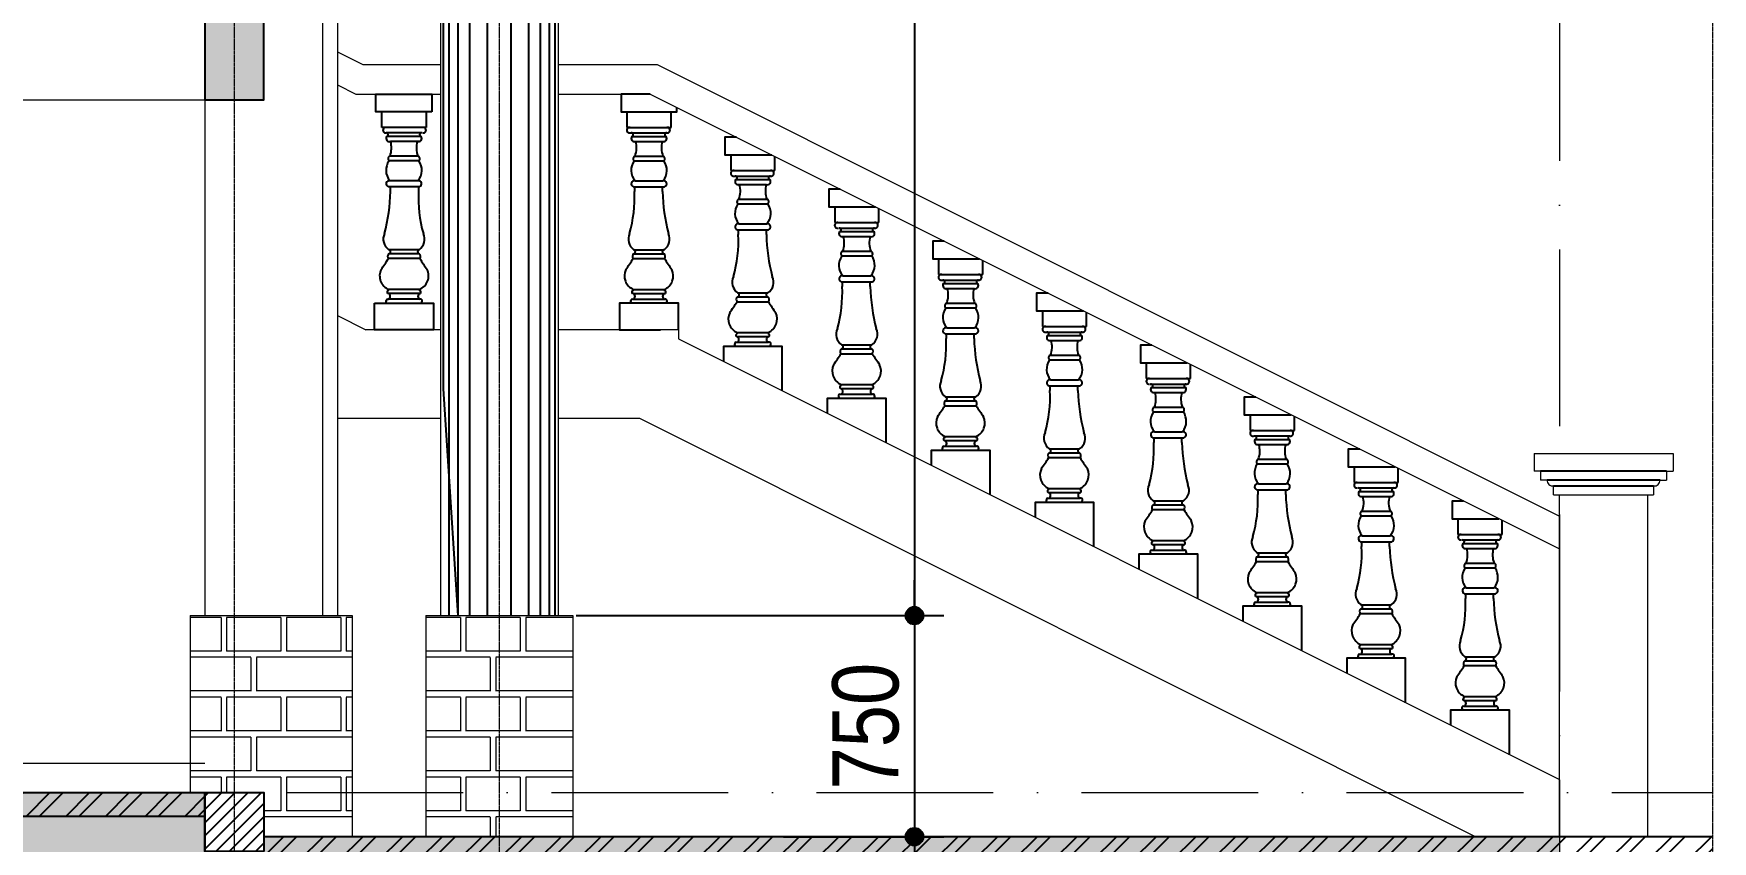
# Model space of a CAD drawing. Extents: x -79995 to 347433, y -157641 to 104789.
# Drawn here: x 51963 to 57665, y -94547 to -91806 of the extents above; entities that cross this region are included whole.
import ezdxf

# ---------------------------------------------------------------- set-up
doc = ezdxf.new("R2010")
doc.units = 0
doc.linetypes.add('ACAD_ISO10W100', pattern=[18, 12, -3, 0, -3])
doc.layers.get('DEFPOINTS').update_dxf_attribs({"linetype": 'CONTINUOUS'})
for name, color, linetype in [('009', 251, 'CONTINUOUS'), ('025', 2, 'CONTINUOUS'), ('04', 4, 'CONTINUOUS'), ('DIM', 1, 'CONTINUOUS'), ('HATCH', 8, 'CONTINUOUS'), ('TUONG', 131, 'CONTINUOUS')]:
    doc.layers.add(name, color=color, linetype=linetype)
for name, color, linetype, lineweight in [('HACHT', 8, 'CONTINUOUS', 5), ('NET-THAY', 2, 'CONTINUOUS', 13), ('TRUC', 24, 'CONTINUOUS', 0)]:
    doc.layers.add(name, color=color, linetype=linetype, lineweight=lineweight)
doc.styles.add('HEL-CONDENSE', font='')
doc.styles.get('HEL-CONDENSE').set_extended_font_data('VNI-Helve-Condense')
doc.dimstyles.new('D100', dxfattribs={"dimtxt": 225, "dimasz": 1.2, "dimexe": 100, "dimexo": 0, "dimgap": 50, "dimtad": 1, "dimdec": 0, "dimzin": 13, "dimdsep": 46, "dimtxsty": 'HEL-CONDENSE', "dimblk": 'D50', "dimcen": 0, "dimclrd": 1, "dimclre": 1, "dimclrt": 7, "dimadec": 0, "dimazin": 0, "dimtfac": 1, "dimtdec": 0, "dimtmove": 0, "dimatfit": 3, "dimldrblk": 'D50', "dimfxl": 1, "dimtolj": 1, "dimtzin": 13, "dimarcsym": 0})
pattern_1 = [(50, (-1260657.26, -300869.02), (182.184669, -15.939086), [19.05, -209.55]), (355, (-1260657.26, -300869.02), (-35.242826, 191.056643), [15.24, -167.64]), (100.451, (-1260642.08, -300870.35), (146.942502, 175.116688), [16.19, -178.09]), (46.1842, (-1260657.26, -300818.22), (271.07904, -42.042328), [28.575, -314.325]), (96.6356, (-1260634.67, -300821.73), (237.404234, 247.425556), [24.285, -267.135]), (351.184, (-1260657.26, -300818.22), (237.404606, 247.42512), [22.86, -251.46]), (21, (-1260631.86, -300830.92), (151.61488, -102.265519), [19.05, -209.55]), (326, (-1260631.86, -300830.92), (61.802028, 184.187966), [15.24, -167.64]), (71.4514, (-1260619.23, -300839.45), (213.41649, 81.922858), [16.19, -178.09]), (37.5, (-1260657.264, -300869.024), (3.0886033, 84.555039), [0, -165.608, 0, -170.18, 0, -168.275]), (7.5, (-1260657.26, -300869.02), (66.8196625, 100.180575), [0, -97.028, 0, -161.798, 0, -64.135]), (327.5, (-1260713.906, -300869.024), (135.590595, -5.728744), [0, -63.5, 0, -198.12, 0, -262.89]), (317.5, (-1260739.3, -300869.02), (148.129181, 25.426491), [0, -82.55, 0, -131.572, 0, -186.69])]
pattern_2 = [(45, (-1260657.26, -300869.02), (-67.351921, 67.351921), []), (45, (-1260612.36, -300869.02), (-67.351921, 67.351921), [])]
pattern_3 = [(180, (-1261596.28, -300399.76), (-3e-14, -270.968), [387.35, -19.05]), (180, (-1261596.28, -300514.06), (-3e-14, -270.968), [387.35, -19.05]), (180, (-1261697.88, -300535.25), (-3e-14, -270.968), [184.15, -19.05]), (180, (-1261697.88, -300649.55), (-3e-14, -270.968), [184.15, -19.05]), (270, (-1261596.3, -300399.76), (406.4, -7e-14), [114.3, -156.6672]), (270, (-1261577.23, -300399.76), (406.4, -7e-14), [114.3, -156.6672]), (270, (-1261697.88, -300535.25), (203.2, -4e-14), [114.3, -156.6672]), (270, (-1261678.83, -300535.25), (203.2, -4e-14), [114.3, -156.6672])]

# ---------------------------------------------------------------- blocks, each defined once
blk = doc.blocks.new('A$C316E34DD')
at = {"layer": 'HATCH', "ltscale": 100}
for p, q in [((-1700, -1131), (-1700, -600)), ((-1553, -1131), (-1700, -1131)), ((-310, -1131), (-1545, -1131)), ((-200, -1131), (-310, -1131)), ((-200, -600), (-200, -1131)), ((-326, -1321), (-1548, -1321)), ((-366, -1442), (-1534, -1442)), ((-418, -1607), (-1405, -1607)), ((-445, -2268), (-1455, -2268)), ((-476, -2106), (-1424, -2106)), ((-1477, -3145), (-1477, -3145)), ((-1407, -3305), (-1407, -3145)), ((-456, -3145), (-456, -3305)), ((-423, -3145), (-423, -3145)), ((-423, -3145), (-423, -3145)), ((-1483, -6769), (-1506, -6769)), ((-407, -6769), (-1483, -6769)), ((-1471, -6664), (-1471, -6629)), ((-419, -6629), (-1471, -6629)), ((-419, -6664), (-419, -6629)), ((-407, -6769), (-384, -6769)), ((-1950, -7509), (-1950, -7100)), ((-1950, -7100), (50, -7100)), ((-1553, -7092), (-1553, -7065)), ((-1506, -6960), (-1483, -6960)), ((-408, -6960), (-1483, -6960)), ((-384, -6960), (-407, -6960)), ((-337, -7100), (-337, -7065)), ((50, -7100), (50, -8000))]:
    blk.add_line(p, q, dxfattribs=at)
at = {"layer": 'HATCH'}
for p, q in [((-423, -3145), (-1477, -3145)), ((-477, -2942), (-1423, -2942)), ((-1407, -3305), (-1407, -3305)), ((-411, -5584), (-1479, -5584)), ((-428, -5284), (-1462, -5284)), ((-428, -5422), (-1462, -5422))]:
    blk.add_line(p, q, dxfattribs=at)
at = {"layer": 'HATCH', "ltscale": 100}
for points in [[(0, -600), (-1900, -600), (-1900, 0), (0, 0)], [(-1950, -7100), (50, -7100), (50, -8000), (-1950, -8000)]]:
    blk.add_lwpolyline(points, close=True, dxfattribs=at)
for centre, radius, start, end in [((-1568, -1226), 96.1, 81.0406, 278.9594), ((-295, -1226), 96.1, 261.0406, 98.9594), ((-1443, -1504), 110, 145.745, 290.5576), ((-1544, -1381), 61.1, 279.0074, 98.571), ((-2166, -1828), 793, 339.466, 16.1565), ((266, -1828), 793, 163.8435, 200.534), ((-457, -1504), 110, 249.4424, 34.255), ((-356, -1381), 61.1, 81.429, 260.9926), ((-1011, -2588), 548, 144.2626, 219.8085), ((-1397, -2195), 93.4, 106.5212, 231.3803), ((-878, -2585), 537, 318.2754, 36.1438), ((-503, -2195), 93.4, 308.6197, 73.4788), ((-7920, -3111), 6516, 345.5813, 358.2956), ((-1447, -3044), 105, 76.6174, 253.4511), ((-453, -3044), 105, 286.5489, 103.3826), ((4019, -3512), 4480, 177.3498, 195.8237), ((-1216, -4924), 437, 154.1526, 235.6868), ((-684, -4924), 437, 304.3132, 25.8474), ((-6002, -2837), 5292, 323.871, 328.7313), ((-1388, -5511), 116, 129.8623, 218.7004), ((-1472, -5353), 69.6, 277.5837, 82.4163), ((-418, -5353), 69.6, 97.5837, 262.4163), ((-502, -5511), 116, 321.2996, 50.1377), ((4112, -2837), 5292, 211.2687, 216.129), ((-1276, -6170), 499, 154.7328, 247.0863), ((-614, -6170), 499, 292.9137, 25.2672), ((-1455, -6728), 65.2, 103.4923, 219.7811), ((-1512, -6865), 99.6, 287.2612, 72.7388), ((-378, -6865), 99.6, 107.2612, 252.7388), ((-435, -6728), 65.2, 320.2189, 76.5077), ((-1494, -7028), 69.2, 99.626, 212.1586), ((-396, -7028), 69.2, 327.8414, 80.374)]:
    blk.add_arc(centre, radius, start, end, dxfattribs=at)
blk = doc.blocks.new('D50')
at = {"layer": 'DIM'}
blk.add_hatch(color=256, dxfattribs=at).paths.add_polyline_path([(25, 0, 1), (-25, 0, 1)])
blk.add_line((25, 0), (100, 0), dxfattribs=at)
blk.add_circle((0, 0), 25, dxfattribs=at)
blk = doc.blocks.new('*D1079')
at = {"layer": 'DEFPOINTS', "color": 0, "linetype": 'Continuous', "transparency": 16777216}
for p in [(54356.2, -88380.7), (53806.2, -93780.7), (54954.6, -93780.7)]:
    blk.add_point(p, dxfattribs=at)
at = {"layer": 'DIM', "color": 1, "linetype": 'Continuous', "lineweight": -2, "transparency": 16777216}
for p, q in [((54356.2, -88380.7), (55054.6, -88380.7)), ((54954.6, -88381.9), (54954.6, -93779.5)), ((53806.2, -93780.7), (55054.6, -93780.7))]:
    blk.add_line(p, q, dxfattribs=at)
at = {"layer": 'DIM', "color": 1, "linetype": 'Continuous', "lineweight": -2, "transparency": 16777216, "xscale": 1.199999999999999, "yscale": 1.199999999999999, "zscale": 1.199999999999999}
for p, rotation in [((54954.6, -88380.7), 90), ((54954.6, -93780.7), 270)]:
    blk.add_blockref('D50', p, dxfattribs=dict(at, rotation=rotation))
at = {"layer": 'DIM', "color": 7, "linetype": 'Continuous', "transparency": 16777216, "insert": (54789.7, -91080.7), "char_height": 225, "attachment_point": 5, "rotation": 90, "style": 'HEL-CONDENSE'}
blk.add_mtext('\\A1;5400', dxfattribs=at)
blk = doc.blocks.new('*D1080')
at = {"layer": 'DEFPOINTS', "color": 0, "linetype": 'Continuous', "transparency": 16777216}
for p in [(53806.2, -93780.7), (54510.3, -94530.7), (54954.6, -94530.7)]:
    blk.add_point(p, dxfattribs=at)
at = {"layer": 'DIM', "color": 1, "linetype": 'Continuous', "lineweight": -2, "transparency": 16777216}
for p, q in [((53806.2, -93780.7), (55054.6, -93780.7)), ((54954.6, -93781.9), (54954.6, -94529.5)), ((54510.3, -94530.7), (55054.6, -94530.7))]:
    blk.add_line(p, q, dxfattribs=at)
at = {"layer": 'DIM', "color": 1, "linetype": 'Continuous', "lineweight": -2, "transparency": 16777216, "xscale": 1.199999999999999, "yscale": 1.199999999999999, "zscale": 1.199999999999999}
for p, rotation in [((54954.6, -93780.7), 90), ((54954.6, -94530.7), 270)]:
    blk.add_blockref('D50', p, dxfattribs=dict(at, rotation=rotation))
at = {"layer": 'DIM', "color": 7, "linetype": 'Continuous', "transparency": 16777216, "insert": (54789.7, -94155.7), "char_height": 225, "attachment_point": 5, "rotation": 90, "style": 'HEL-CONDENSE'}
blk.add_mtext('\\A1;750', dxfattribs=at)

msp = doc.modelspace()

# ---------------------------------------------------------------- hatches: boundary and pattern name
at = {"layer": '009'}
h = msp.add_hatch(dxfattribs=at)
h.set_pattern_fill('ANSI32', color=256, scale=10, style=0)
h.set_pattern_definition(pattern_2)
h.paths.add_polyline_path([(48644.966, -94380.733), (44644.966, -94380.733), (44644.966, -94460.733), (48644.966, -94460.733)])
h.paths.add_polyline_path([(49870.877, -94380.733), (48644.966, -94380.733), (48644.966, -94460.733), (49870.877, -94460.733)])
h.paths.add_polyline_path([(52544.966, -94380.733), (50644.966, -94380.733), (50644.966, -94460.733), (52544.966, -94460.733)])
h.paths.add_polyline_path([(50644.966, -94380.733), (49870.877, -94380.733), (49870.877, -94460.733), (50644.966, -94460.733)])
h.paths.add_polyline_path([(46661.088, -94596.083), (46661.088, -94065.383), (47003.388, -94065.383), (47003.388, -94596.083)], flags=9)
h = msp.add_hatch(dxfattribs=at)
h.set_pattern_fill('ANSI31', color=256, scale=10, style=0)
h.set_pattern_definition([(45, (-1260657.264, -300869.024), (-22.4506403, 22.4506403), [])])
h.paths.add_polyline_path([(52644.966, -94380.733), (52544.966, -94380.733), (52544.966, -94580.733), (52644.966, -94580.733)])
h.paths.add_polyline_path([(52744.966, -94380.733), (52644.966, -94380.733), (52644.966, -94580.733), (52744.966, -94580.733)])
h = msp.add_hatch(dxfattribs=at)
h.set_pattern_fill('ANSI32', color=256, scale=10, style=0)
h.set_pattern_definition(pattern_2)
h.paths.add_polyline_path([(57144.966, -94530.733), (53544.966, -94530.733), (53544.966, -94610.733), (57144.966, -94610.733)])
h.paths.add_polyline_path([(53544.966, -94530.733), (52744.966, -94530.733), (52744.966, -94580.733), (52744.966, -94610.733), (53544.966, -94610.733)])
h.paths.add_polyline_path([(57664.711, -94530.733), (57144.966, -94530.733), (57144.966, -94610.733), (57664.711, -94610.733)])
h = msp.add_hatch(dxfattribs=at)
h.set_pattern_fill('AR-CONC', color=256, style=0)
h.set_pattern_definition(pattern_1)
h.paths.add_polyline_path([(53544.966, -94530.733), (52744.966, -94530.733), (52744.966, -94580.733), (52744.966, -94610.733), (53544.966, -94610.733)])
h.paths.add_polyline_path([(57144.966, -94530.733), (53544.966, -94530.733), (53544.966, -94610.733), (57144.966, -94610.733)])
at = {"layer": '025'}
h = msp.add_hatch(dxfattribs=at)
h.set_pattern_fill('AR-SAND', color=256, style=0)
h.set_pattern_definition([(37.5, (-1260657.264, -300869.024), (-1.6000313, 48.9413237), [0, -38.608, 0, -43.18, 0, -41.275]), (7.5, (-1260657.264, -300869.024), (44.9523283, 71.68251), [0, -20.828, 0, -34.798, 0, -13.335]), (327.5, (-1260688.506, -300869.024), (79.099237, 0.1437185), [0, -12.7, 0, -45.72, 0, -59.69]), (317.5, (-1260688.506, -300869.024), (76.3556452, 22.2929323), [0, -6.35, 0, -29.972, 0, -34.29])])
h.paths.add_polyline_path([(44644.966, -94460.733), (44644.966, -94610.733), (48644.966, -94610.733), (48644.966, -94460.733)])
h.paths.add_polyline_path([(49870.877, -94610.733), (49870.877, -94460.733), (48644.966, -94460.733), (48644.966, -94610.733)])
h.paths.add_polyline_path([(50644.966, -94610.733), (50644.966, -94460.733), (49870.877, -94460.733), (49870.877, -94610.733)])
h.paths.add_polyline_path([(52544.966, -94610.733), (52544.966, -94580.733), (52544.966, -94460.733), (50644.966, -94460.733), (50644.966, -94610.733)])
h.paths.add_polyline_path([(46661.088, -94596.083), (46661.088, -94065.383), (47003.388, -94065.383), (47003.388, -94596.083)], flags=9)
at = {"layer": '04'}
h = msp.add_hatch(dxfattribs=at)
h.set_pattern_fill('AR-CONC', color=256, style=0)
h.set_pattern_definition(pattern_1)
h.paths.add_polyline_path([(44644.966, -94380.733), (42644.966, -94380.733), (42644.966, -94460.733), (44644.966, -94460.733)])
h.paths.add_polyline_path([(46661.088, -94596.083), (46661.088, -94065.383), (47003.388, -94065.383), (47003.388, -94596.083)], flags=9)
h.paths.add_polyline_path([(44644.966, -94460.733), (52544.966, -94460.733), (52544.966, -94380.733), (44644.966, -94380.733)])
at = {"layer": 'HACHT'}
h = msp.add_hatch(dxfattribs=at)
h.set_pattern_fill('AR-BRELM', color=256, scale=2, angle=180, style=0)
h.set_pattern_definition(pattern_3)
h.paths.add_polyline_path([(53044.966, -94380.733), (53044.966, -93780.733), (52944.966, -93780.733), (52944.966, -94380.733)])
h.paths.add_polyline_path([(52494.966, -93780.733), (52494.966, -94380.733), (52544.966, -94380.733), (52544.966, -93780.733)])
h = msp.add_hatch(dxfattribs=at)
h.set_pattern_fill('AR-BRELM', color=256, scale=2, angle=180, style=0)
h.set_pattern_definition(pattern_3)
h.paths.add_polyline_path([(52644.966, -93780.733), (52544.966, -93780.733), (52544.966, -94380.733), (52644.966, -94380.733)])
h.paths.add_polyline_path([(52944.966, -93780.733), (52644.966, -93780.733), (52644.966, -94380.733), (52744.966, -94380.733), (52944.966, -94380.733)])
h.paths.add_polyline_path([(52944.966, -94380.733), (52744.966, -94380.733), (52744.966, -94530.733), (52944.966, -94530.733)])
h = msp.add_hatch(dxfattribs=at)
h.set_pattern_fill('AR-BRELM', color=256, scale=2, angle=180, style=0)
h.set_pattern_definition(pattern_3)
h.paths.add_polyline_path([(53794.966, -94380.733), (53794.966, -93780.733), (53544.966, -93780.733), (53544.966, -94380.733)])
h.paths.add_polyline_path([(53294.966, -93780.733), (53294.966, -94380.733), (53544.966, -94380.733), (53544.966, -93780.733)])
h = msp.add_hatch(dxfattribs=at)
h.set_pattern_fill('AR-BRELM', color=256, scale=2, angle=180, style=0)
h.set_pattern_definition(pattern_3)
h.paths.add_polyline_path([(53044.966, -94530.733), (53044.966, -94380.733), (52944.966, -94380.733), (52944.966, -94530.733)])
h = msp.add_hatch(dxfattribs=at)
h.set_pattern_fill('AR-BRELM', color=256, scale=2, angle=180, style=0)
h.set_pattern_definition(pattern_3)
h.paths.add_polyline_path([(53794.966, -94530.733), (53794.966, -94380.733), (53544.966, -94380.733), (53544.966, -94530.733)])
h.paths.add_polyline_path([(53294.966, -94380.733), (53294.966, -94530.733), (53544.966, -94530.733), (53544.966, -94380.733)])

# ---------------------------------------------------------------- linework, layer by layer
at = {"layer": '04'}
for p, q in [((38744.966, -94380.733), (52694.715, -94380.733)), ((52544.966, -94380.733), (52544.966, -94610.733)), ((38744.966, -94460.733), (52544.966, -94460.733)), ((57664.711, -94530.733), (52744.966, -94530.733))]:
    msp.add_line(p, q, dxfattribs=at)
msp.add_lwpolyline([(52744.966, -94580.733), (52544.966, -94580.733), (52544.966, -94380.733), (52744.966, -94380.733)], close=True, dxfattribs=at)
at = {"layer": 'HATCH'}
for p, q in [((53354.966, -93010.733), (53354.966, -88530.733)), ((53374.966, -93010.733), (53374.966, -88530.733)), ((53404.966, -93010.733), (53404.966, -88530.733)), ((53444.966, -93010.733), (53444.966, -88530.733)), ((53504.966, -93010.733), (53504.966, -88530.733)), ((53584.966, -93010.733), (53584.966, -88530.733)), ((53644.966, -93010.733), (53644.966, -88530.733)), ((53684.966, -93010.733), (53684.966, -88530.733)), ((53714.966, -93010.733), (53714.966, -88530.733)), ((53734.966, -93010.733), (53734.966, -88530.733)), ((54000.636, -92325.257), (54106.013, -92325.257)), ((54006.064, -92304.953), (54100.585, -92304.953)), ((54099.013, -92341.195), (54099.013, -92341.195)), ((54353.422, -92471.601), (54458.799, -92471.601)), ((54358.85, -92451.297), (54453.371, -92451.297)), ((54451.799, -92487.539), (54451.799, -92487.539)), ((53999.464, -92569.091), (54106.185, -92569.091)), ((54001.08, -92539.159), (54104.569, -92539.159)), ((54001.08, -92552.953), (54104.569, -92552.953)), ((54711.636, -92627.69), (54806.157, -92627.69)), ((54353.866, -92685.504), (54457.355, -92685.504)), ((54353.866, -92699.297), (54457.355, -92699.297)), ((54706.209, -92647.994), (54811.585, -92647.994)), ((54804.585, -92663.932), (54804.585, -92663.932)), ((54352.25, -92715.435), (54458.971, -92715.435)), ((55064.422, -92804.083), (55158.944, -92804.083)), ((54706.652, -92861.897), (54810.141, -92861.897)), ((55058.995, -92824.387), (55164.371, -92824.387)), ((55157.371, -92840.325), (55157.371, -92840.325)), ((54705.036, -92891.828), (54811.757, -92891.828)), ((54706.652, -92875.691), (54810.141, -92875.691)), ((55417.208, -92980.476), (55511.73, -92980.476)), ((53404.966, -93780.733), (53354.966, -93010.733)), ((53374.966, -93780.733), (53374.966, -93010.733)), ((53404.966, -93780.733), (53404.966, -93010.733)), ((53444.966, -93780.733), (53444.966, -93010.733)), ((53504.966, -93780.733), (53504.966, -93010.733)), ((53584.966, -93780.733), (53584.966, -93010.733)), ((53644.966, -93780.733), (53644.966, -93010.733)), ((53684.966, -93780.733), (53684.966, -93010.733)), ((53714.966, -93780.733), (53714.966, -93010.733)), ((53734.966, -93780.733), (53734.966, -93010.733)), ((55059.438, -93038.29), (55162.927, -93038.29)), ((55411.781, -93000.781), (55517.157, -93000.781)), ((55510.157, -93016.718), (55510.157, -93016.718)), ((55057.822, -93068.221), (55164.543, -93068.221)), ((55059.438, -93052.084), (55162.927, -93052.084)), ((55769.995, -93156.869), (55864.516, -93156.869)), ((55412.224, -93214.683), (55515.714, -93214.683)), ((55764.567, -93177.174), (55869.943, -93177.174)), ((55862.943, -93193.111), (55862.943, -93193.111)), ((55410.608, -93244.614), (55517.33, -93244.614)), ((55412.224, -93228.477), (55515.714, -93228.477)), ((56117.353, -93353.567), (56222.73, -93353.567)), ((56122.781, -93333.263), (56217.302, -93333.263)), ((56215.73, -93369.504), (56215.73, -93369.504)), ((55763.394, -93421.008), (55870.116, -93421.008)), ((55765.011, -93391.076), (55868.5, -93391.076)), ((55765.011, -93404.87), (55868.5, -93404.87)), ((56470.139, -93529.96), (56575.516, -93529.96)), ((56475.567, -93509.656), (56570.088, -93509.656)), ((56568.516, -93545.898), (56568.516, -93545.898)), ((56116.181, -93597.401), (56222.902, -93597.401)), ((56117.797, -93567.469), (56221.286, -93567.469)), ((56117.797, -93581.263), (56221.286, -93581.263)), ((56822.926, -93706.353), (56928.302, -93706.353)), ((56828.353, -93686.049), (56922.874, -93686.049)), ((56921.302, -93722.291), (56921.302, -93722.291)), ((56468.967, -93773.794), (56575.688, -93773.794)), ((56470.583, -93743.862), (56574.072, -93743.862)), ((56470.583, -93757.656), (56574.072, -93757.656)), ((56821.753, -93950.187), (56928.474, -93950.187)), ((56823.369, -93920.255), (56926.858, -93920.255)), ((56823.369, -93934.049), (56926.858, -93934.049))]:
    msp.add_line(p, q, dxfattribs=at)
at = {"layer": 'HATCH', "ltscale": 100}
for p, q in [((53978.324, -92070.733), (53978.324, -92123.85)), ((54128.324, -92123.85), (54128.324, -92070.733)), ((53978.324, -92123.85), (53989.276, -92123.85)), ((53989.276, -92123.85), (54112.864, -92123.85)), ((54113.635, -92123.85), (54128.324, -92123.85)), ((53990.969, -92142.808), (54113.17, -92142.808)), ((53994.881, -92154.902), (54111.768, -92154.902)), ((54000.12, -92171.424), (54098.789, -92171.424)), ((54002.779, -92237.568), (54103.869, -92237.568)), ((54005.954, -92221.312), (54100.695, -92221.312)), ((54331.111, -92217.078), (54331.111, -92270.195)), ((54481.111, -92270.195), (54481.111, -92222.575)), ((54331.111, -92270.195), (54342.062, -92270.195)), ((54342.062, -92270.195), (54465.65, -92270.195)), ((54343.755, -92289.153), (54465.956, -92289.153)), ((54347.667, -92301.246), (54464.554, -92301.246)), ((54466.421, -92270.195), (54481.111, -92270.195)), ((54000.636, -92325.257), (54000.636, -92325.257)), ((54000.636, -92325.257), (54000.636, -92325.257)), ((54003.898, -92325.257), (54003.898, -92341.195)), ((54099.013, -92341.195), (54099.013, -92325.257)), ((54106.013, -92325.257), (54106.013, -92325.257)), ((54352.907, -92317.769), (54451.575, -92317.769)), ((54355.566, -92383.912), (54456.656, -92383.912)), ((54358.74, -92367.657), (54453.481, -92367.657)), ((54683.897, -92393.471), (54683.897, -92446.588)), ((54833.897, -92446.588), (54833.897, -92398.968)), ((54353.422, -92471.601), (54353.422, -92471.601)), ((54353.422, -92471.601), (54353.422, -92471.601)), ((54356.684, -92471.601), (54356.684, -92487.539)), ((54451.799, -92487.539), (54451.799, -92471.601)), ((54458.799, -92471.601), (54458.799, -92471.601)), ((54683.897, -92446.588), (54694.848, -92446.588)), ((54694.848, -92446.588), (54818.437, -92446.588)), ((54696.541, -92465.546), (54818.742, -92465.546)), ((54819.207, -92446.588), (54833.897, -92446.588)), ((54700.454, -92477.639), (54817.34, -92477.639)), ((54705.693, -92494.162), (54804.361, -92494.162)), ((54708.352, -92560.306), (54809.442, -92560.306)), ((54711.526, -92544.05), (54806.268, -92544.05)), ((55036.683, -92569.864), (55036.683, -92622.981)), ((55186.683, -92622.981), (55186.683, -92575.361)), ((55036.683, -92622.981), (55047.634, -92622.981)), ((55047.634, -92622.981), (55171.223, -92622.981)), ((55049.327, -92641.939), (55171.528, -92641.939)), ((55171.993, -92622.981), (55186.683, -92622.981)), ((53999.035, -92687.677), (53996.766, -92687.677)), ((53999.035, -92687.677), (54106.614, -92687.677)), ((54000.255, -92677.166), (54000.255, -92673.662)), ((54000.255, -92673.662), (54105.394, -92673.662)), ((54105.394, -92677.166), (54105.394, -92673.662)), ((54106.614, -92687.677), (54108.883, -92687.677)), ((54706.209, -92647.994), (54706.209, -92647.994)), ((54706.209, -92647.994), (54706.209, -92647.994)), ((54709.47, -92647.994), (54709.47, -92663.932)), ((54804.585, -92663.932), (54804.585, -92647.994)), ((54811.585, -92647.994), (54811.585, -92647.994)), ((55053.24, -92654.033), (55170.126, -92654.033)), ((55058.479, -92670.555), (55157.147, -92670.555)), ((53953.324, -92720.731), (53953.324, -92810.733)), ((54153.324, -92720.731), (53953.324, -92720.731)), ((53992.062, -92720.731), (53992.062, -92717.204)), ((53996.766, -92706.693), (53999.035, -92706.693)), ((53999.081, -92706.693), (54106.614, -92706.693)), ((54108.883, -92706.693), (54106.614, -92706.693)), ((54113.586, -92719.959), (54113.586, -92717.204)), ((54153.324, -92761.584), (54153.324, -92720.731)), ((55061.138, -92736.699), (55162.228, -92736.699)), ((55064.312, -92720.443), (55159.054, -92720.443)), ((55389.469, -92746.257), (55389.469, -92799.374)), ((55539.469, -92799.374), (55539.469, -92751.754)), ((55389.469, -92799.374), (55400.42, -92799.374)), ((55400.42, -92799.374), (55524.009, -92799.374)), ((55524.779, -92799.374), (55539.469, -92799.374)), ((54306.111, -92867.076), (54306.111, -92917.699)), ((54506.111, -92867.076), (54306.111, -92867.076)), ((54344.849, -92867.076), (54344.849, -92863.548)), ((54351.821, -92834.021), (54349.552, -92834.021)), ((54349.552, -92853.037), (54351.821, -92853.037)), ((54351.821, -92834.021), (54459.4, -92834.021)), ((54351.867, -92853.037), (54459.4, -92853.037)), ((54353.041, -92823.51), (54353.041, -92820.007)), ((54353.041, -92820.007), (54458.18, -92820.007)), ((54458.18, -92823.51), (54458.18, -92820.007)), ((54459.4, -92834.021), (54461.669, -92834.021)), ((54461.669, -92853.037), (54459.4, -92853.037)), ((54466.372, -92866.303), (54466.372, -92863.548)), ((55058.995, -92824.387), (55058.995, -92824.387)), ((55058.995, -92824.387), (55058.995, -92824.387)), ((55062.256, -92824.387), (55062.256, -92840.325)), ((55157.371, -92840.325), (55157.371, -92824.387)), ((55164.371, -92824.387), (55164.371, -92824.387)), ((55402.114, -92818.332), (55524.314, -92818.332)), ((55406.026, -92830.426), (55522.912, -92830.426)), ((55411.265, -92846.948), (55509.933, -92846.948)), ((55413.924, -92913.092), (55515.014, -92913.092)), ((55417.098, -92896.836), (55511.84, -92896.836)), ((55742.255, -92922.65), (55742.255, -92975.767)), ((55892.255, -92975.767), (55892.255, -92928.147)), ((55742.255, -92975.767), (55753.206, -92975.767)), ((55753.206, -92975.767), (55876.795, -92975.767)), ((55877.566, -92975.767), (55892.255, -92975.767)), ((54658.897, -93043.469), (54658.897, -93094.092)), ((54858.897, -93043.469), (54658.897, -93043.469)), ((54697.635, -93043.469), (54697.635, -93039.941)), ((54704.607, -93010.414), (54702.338, -93010.414)), ((54702.338, -93029.43), (54704.607, -93029.43)), ((54704.607, -93010.414), (54812.186, -93010.414)), ((54704.654, -93029.43), (54812.186, -93029.43)), ((54705.827, -92999.903), (54705.827, -92996.4)), ((54705.827, -92996.4), (54810.966, -92996.4)), ((54810.966, -92999.903), (54810.966, -92996.4)), ((54812.186, -93010.414), (54814.455, -93010.414)), ((54814.455, -93029.43), (54812.186, -93029.43)), ((54819.159, -93042.696), (54819.159, -93039.941)), ((55411.781, -93000.781), (55411.781, -93000.781)), ((55411.781, -93000.781), (55411.781, -93000.781)), ((55415.042, -93000.781), (55415.042, -93016.718)), ((55510.157, -93016.718), (55510.157, -93000.781)), ((55517.157, -93000.781), (55517.157, -93000.781)), ((55754.9, -92994.725), (55877.101, -92994.725)), ((55758.812, -93006.819), (55875.699, -93006.819)), ((55764.051, -93023.341), (55862.719, -93023.341)), ((55766.71, -93089.485), (55867.8, -93089.485)), ((55769.884, -93073.229), (55864.626, -93073.229)), ((56095.041, -93099.043), (56095.041, -93152.16)), ((56095.041, -93152.16), (56105.993, -93152.16)), ((56105.993, -93152.16), (56229.581, -93152.16)), ((56230.352, -93152.16), (56245.041, -93152.16)), ((56245.041, -93152.16), (56245.041, -93104.54)), ((55050.421, -93219.862), (55050.421, -93216.334)), ((55057.394, -93186.808), (55055.124, -93186.808)), ((55055.124, -93205.823), (55057.394, -93205.823)), ((55057.394, -93186.808), (55164.972, -93186.808)), ((55057.44, -93205.823), (55164.972, -93205.823)), ((55058.613, -93176.297), (55058.613, -93172.793)), ((55058.613, -93172.793), (55163.752, -93172.793)), ((55163.752, -93176.297), (55163.752, -93172.793)), ((55164.972, -93186.808), (55167.241, -93186.808)), ((55167.241, -93205.823), (55164.972, -93205.823)), ((55171.945, -93219.089), (55171.945, -93216.334)), ((55764.567, -93177.174), (55764.567, -93177.174)), ((55764.567, -93177.174), (55764.567, -93177.174)), ((55767.829, -93177.174), (55767.829, -93193.111)), ((55862.943, -93193.111), (55862.943, -93177.174)), ((55869.943, -93177.174), (55869.943, -93177.174)), ((56107.686, -93171.118), (56229.887, -93171.118)), ((56111.598, -93183.212), (56228.485, -93183.212)), ((56116.837, -93199.734), (56215.506, -93199.734)), ((55011.683, -93219.862), (55011.683, -93270.485)), ((55211.683, -93219.862), (55011.683, -93219.862)), ((56119.496, -93265.878), (56220.586, -93265.878)), ((56122.671, -93249.622), (56217.412, -93249.622)), ((56447.828, -93275.436), (56447.828, -93328.553)), ((56447.828, -93328.553), (56458.779, -93328.553)), ((56458.779, -93328.553), (56582.367, -93328.553)), ((56583.138, -93328.553), (56597.828, -93328.553)), ((56597.828, -93328.553), (56597.828, -93280.933)), ((55410.18, -93363.201), (55407.91, -93363.201)), ((55407.91, -93382.217), (55410.18, -93382.217)), ((55410.18, -93363.201), (55517.758, -93363.201)), ((55410.226, -93382.217), (55517.758, -93382.217)), ((55411.4, -93352.69), (55411.4, -93349.186)), ((55411.4, -93349.186), (55516.538, -93349.186)), ((55516.538, -93352.69), (55516.538, -93349.186)), ((55517.758, -93363.201), (55520.027, -93363.201)), ((55520.027, -93382.217), (55517.758, -93382.217)), ((56117.353, -93353.567), (56117.353, -93353.567)), ((56117.353, -93353.567), (56117.353, -93353.567)), ((56120.615, -93353.567), (56120.615, -93369.504)), ((56215.73, -93369.504), (56215.73, -93353.567)), ((56222.73, -93353.567), (56222.73, -93353.567)), ((56460.472, -93347.511), (56582.673, -93347.511)), ((56464.384, -93359.605), (56581.271, -93359.605)), ((56469.624, -93376.127), (56568.292, -93376.127)), ((55364.469, -93396.255), (55364.469, -93446.878)), ((55564.469, -93396.255), (55364.469, -93396.255)), ((55403.207, -93396.255), (55403.207, -93392.727)), ((55524.731, -93395.482), (55524.731, -93392.727)), ((56472.283, -93442.271), (56573.373, -93442.271)), ((56475.457, -93426.015), (56570.198, -93426.015)), ((56800.614, -93451.829), (56800.614, -93504.946)), ((56950.614, -93504.946), (56950.614, -93457.327)), ((55762.966, -93539.594), (55760.697, -93539.594)), ((55760.697, -93558.61), (55762.966, -93558.61)), ((55762.966, -93539.594), (55870.544, -93539.594)), ((55763.012, -93558.61), (55870.544, -93558.61)), ((55764.186, -93529.083), (55764.186, -93525.579)), ((55764.186, -93525.579), (55869.325, -93525.579)), ((55869.325, -93529.083), (55869.325, -93525.579)), ((55870.544, -93539.594), (55872.814, -93539.594)), ((55872.814, -93558.61), (55870.544, -93558.61)), ((56470.139, -93529.96), (56470.139, -93529.96)), ((56470.139, -93529.96), (56470.139, -93529.96)), ((56473.401, -93529.96), (56473.401, -93545.898)), ((56568.516, -93545.898), (56568.516, -93529.96)), ((56575.516, -93529.96), (56575.516, -93529.96)), ((56800.614, -93504.946), (56811.565, -93504.946)), ((56811.565, -93504.946), (56935.154, -93504.946)), ((56813.258, -93523.904), (56935.459, -93523.904)), ((56817.171, -93535.998), (56934.057, -93535.998)), ((56822.41, -93552.52), (56921.078, -93552.52)), ((56935.924, -93504.946), (56950.614, -93504.946)), ((55717.255, -93572.648), (55717.255, -93623.271)), ((55917.255, -93572.648), (55717.255, -93572.648)), ((55755.993, -93572.648), (55755.993, -93569.121)), ((55877.517, -93571.875), (55877.517, -93569.121)), ((56828.243, -93602.408), (56922.985, -93602.408)), ((56825.069, -93618.664), (56926.159, -93618.664)), ((56115.752, -93715.987), (56113.483, -93715.987)), ((56115.752, -93715.987), (56223.331, -93715.987)), ((56116.972, -93705.476), (56116.972, -93701.972)), ((56116.972, -93701.972), (56222.111, -93701.972)), ((56222.111, -93705.476), (56222.111, -93701.972)), ((56223.331, -93715.987), (56225.6, -93715.987)), ((56822.926, -93706.353), (56822.926, -93706.353)), ((56822.926, -93706.353), (56822.926, -93706.353)), ((56826.187, -93706.353), (56826.187, -93722.291)), ((56921.302, -93722.291), (56921.302, -93706.353)), ((56928.302, -93706.353), (56928.302, -93706.353)), ((56070.041, -93749.041), (56070.041, -93799.664)), ((56270.041, -93749.041), (56070.041, -93749.041)), ((56108.779, -93749.041), (56108.779, -93745.514)), ((56113.483, -93735.003), (56115.752, -93735.003)), ((56115.798, -93735.003), (56223.331, -93735.003)), ((56225.6, -93735.003), (56223.331, -93735.003)), ((56230.303, -93748.268), (56230.303, -93745.514)), ((56468.538, -93892.38), (56466.269, -93892.38)), ((56468.538, -93892.38), (56576.117, -93892.38)), ((56469.758, -93881.869), (56469.758, -93878.365)), ((56469.758, -93878.365), (56574.897, -93878.365)), ((56574.897, -93881.869), (56574.897, -93878.365)), ((56576.117, -93892.38), (56578.386, -93892.38)), ((56422.828, -93925.434), (56422.828, -93976.057)), ((56622.828, -93925.434), (56422.828, -93925.434)), ((56461.565, -93925.434), (56461.565, -93921.907)), ((56466.269, -93911.396), (56468.538, -93911.396)), ((56468.584, -93911.396), (56576.117, -93911.396)), ((56578.386, -93911.396), (56576.117, -93911.396)), ((56583.089, -93924.662), (56583.089, -93921.907)), ((56821.324, -94068.773), (56819.055, -94068.773)), ((56821.324, -94068.773), (56928.903, -94068.773)), ((56822.544, -94058.262), (56822.544, -94054.758)), ((56822.544, -94054.758), (56927.683, -94054.758)), ((56927.683, -94058.262), (56927.683, -94054.758)), ((56928.903, -94068.773), (56931.172, -94068.773)), ((56775.614, -94101.827), (56775.614, -94152.45)), ((56975.614, -94101.827), (56775.614, -94101.827)), ((56814.352, -94101.827), (56814.352, -94098.3)), ((56819.055, -94087.789), (56821.324, -94087.789)), ((56821.371, -94087.789), (56928.903, -94087.789)), ((56931.172, -94087.789), (56928.903, -94087.789)), ((56935.876, -94101.055), (56935.876, -94098.3))]:
    msp.add_line(p, q, dxfattribs=at)
at = {"layer": 'HATCH', "linetype": 'Continuous'}
for p, q in [((57508.966, -93290.733), (57080.966, -93290.733)), ((57486.966, -93320.733), (57102.966, -93320.733)), ((57124.966, -93340.733), (57464.966, -93340.733))]:
    msp.add_line(p, q, dxfattribs=at)
at = {"layer": 'HATCH', "ltscale": 100}
for points in [[(54057.427, -92010.733), (53958.325, -92010.733), (53958.325, -92070.733), (54148.324, -92070.733), (54148.324, -92056.182)], [(54350.116, -92157.078), (54311.111, -92157.078), (54311.111, -92217.078), (54470.116, -92217.078)], [(54702.902, -92333.471), (54663.897, -92333.471), (54663.897, -92393.471), (54822.902, -92393.471)], [(55055.688, -92509.864), (55016.683, -92509.864), (55016.683, -92569.864), (55175.688, -92569.864)], [(55408.474, -92686.257), (55369.47, -92686.257), (55369.47, -92746.257), (55528.474, -92746.257)], [(54153.324, -92810.733), (54153.324, -92720.731), (53953.324, -92720.731), (53953.324, -92810.733), (54092.18, -92810.733)], [(54506.111, -93017.699), (54506.111, -92867.076), (54306.111, -92867.076), (54306.111, -92917.699)], [(55761.261, -92862.65), (55722.256, -92862.65), (55722.256, -92922.65), (55881.261, -92922.65)], [(54858.897, -93194.092), (54858.897, -93043.469), (54658.897, -93043.469), (54658.897, -93094.092)], [(56114.047, -93039.043), (56075.042, -93039.043), (56075.042, -93099.043), (56234.047, -93099.043)], [(56466.833, -93215.436), (56427.828, -93215.436), (56427.828, -93275.436), (56586.833, -93275.436)], [(55211.683, -93370.485), (55211.683, -93219.862), (55011.683, -93219.862), (55011.683, -93270.485)], [(55564.469, -93546.878), (55564.469, -93396.255), (55364.469, -93396.255), (55364.469, -93446.878)], [(56819.619, -93391.829), (56780.614, -93391.829), (56780.614, -93451.829), (56939.619, -93451.829)], [(55917.255, -93723.271), (55917.255, -93572.648), (55717.255, -93572.648), (55717.255, -93623.271)], [(56270.041, -93899.664), (56270.041, -93749.041), (56070.041, -93749.041), (56070.041, -93799.664)], [(56622.828, -94076.057), (56622.828, -93925.434), (56422.828, -93925.434), (56422.828, -93976.057)], [(56975.614, -94252.45), (56975.614, -94101.827), (56775.614, -94101.827), (56775.614, -94152.45)]]:
    msp.add_lwpolyline(points, dxfattribs=at)
for centre, radius, start, end in [((53987.78, -92133.338), 9.605, 81.040631, 278.959369), ((54115.131, -92133.338), 9.605, 261.040631, 98.959369), ((54003.99, -92161.105), 11.021, 145.744992, 290.557589), ((53993.925, -92148.868), 6.11, 279.007448, 98.571037), ((53931.682, -92193.493), 79.31, 339.466044, 16.156511), ((54174.967, -92193.493), 79.31, 163.843489, 200.533956), ((54102.659, -92161.105), 11.021, 249.442411, 34.255008), ((54112.724, -92148.868), 6.11, 81.428963, 260.992552), ((54046.126, -92269.228), 53.677, 143.85623, 221.724644), ((54008.61, -92230.269), 9.342, 106.5212, 231.380323), ((54098.039, -92230.269), 9.342, 308.619677, 73.4788), ((54059.397, -92269.568), 54.789, 320.191504, 35.737443), ((54003.631, -92315.18), 10.513, 76.617422, 253.451061), ((54103.018, -92315.18), 10.513, 286.548939, 103.382578), ((54340.566, -92279.683), 9.605, 81.040631, 278.959369), ((54356.777, -92307.45), 11.021, 145.744992, 290.557589), ((54346.711, -92295.212), 6.11, 279.007448, 98.571037), ((54455.445, -92307.45), 11.021, 249.442411, 34.255008), ((54465.51, -92295.212), 6.11, 81.428963, 260.992552), ((54467.917, -92279.683), 9.605, 261.040631, 98.959369), ((53556.388, -92361.909), 447.989, 344.176294, 2.650241), ((54750.324, -92321.814), 651.6, 181.704412, 194.418681), ((54284.469, -92339.838), 79.31, 339.466044, 16.156511), ((54527.753, -92339.838), 79.31, 163.843489, 200.533956), ((54398.912, -92415.572), 53.677, 143.85623, 221.724644), ((54361.396, -92376.613), 9.342, 106.5212, 231.380323), ((54450.825, -92376.613), 9.342, 308.619677, 73.4788), ((54412.184, -92415.913), 54.789, 320.191505, 35.737443), ((54356.417, -92461.524), 10.513, 76.617422, 253.451061), ((54455.804, -92461.524), 10.513, 286.548939, 103.382578), ((54693.352, -92456.076), 9.605, 81.040631, 278.959369), ((54699.497, -92471.605), 6.11, 279.007448, 98.571037), ((54818.297, -92471.605), 6.11, 81.428963, 260.992552), ((54820.703, -92456.076), 9.605, 261.040631, 98.959369), ((54026.69, -92503.099), 43.657, 154.152613, 235.686764), ((54079.959, -92503.099), 43.657, 304.313236, 25.847387), ((53909.174, -92508.254), 447.989, 344.176294, 2.650241), ((55103.11, -92468.158), 651.6, 181.704412, 194.418681), ((54709.563, -92483.843), 11.021, 145.744992, 290.557589), ((54637.255, -92516.231), 79.31, 339.466044, 16.156511), ((54880.539, -92516.231), 79.31, 163.843489, 200.533956), ((54808.231, -92483.843), 11.021, 249.442411, 34.255008), ((53547.167, -92294.428), 529.161, 323.871034, 328.731295), ((54008.506, -92561.846), 11.586, 129.862327, 218.700417), ((54000.161, -92546.056), 6.958, 277.583686, 82.416314), ((54105.487, -92546.056), 6.958, 97.583686, 262.416314), ((54097.143, -92561.846), 11.586, 321.299583, 50.137673), ((54558.482, -92294.428), 529.161, 211.268705, 216.128966), ((54751.698, -92591.965), 53.677, 143.85623, 221.724644), ((54714.183, -92553.006), 9.342, 106.5212, 231.380323), ((54803.611, -92553.006), 9.342, 308.619677, 73.4788), ((54764.97, -92592.306), 54.789, 320.191505, 35.737443), ((54019.676, -92627.716), 49.882, 154.732845, 247.086312), ((54085.972, -92627.716), 49.882, 292.913688, 25.267155), ((54379.477, -92649.444), 43.657, 154.152613, 235.686764), ((54432.745, -92649.444), 43.657, 304.313236, 25.847387), ((54709.203, -92637.917), 10.513, 76.617422, 253.451061), ((54808.591, -92637.917), 10.513, 286.548939, 103.382578), ((55046.138, -92632.469), 9.605, 81.040631, 278.959369), ((55052.283, -92647.998), 6.11, 279.007448, 98.571037), ((55171.083, -92647.998), 6.11, 81.428963, 260.992552), ((55173.489, -92632.469), 9.605, 261.040631, 98.959369), ((54001.776, -92683.505), 6.519, 103.492344, 219.781058), ((53996.081, -92697.185), 9.956, 287.261156, 72.738844), ((54109.568, -92697.185), 9.956, 107.261156, 252.738844), ((54103.873, -92683.505), 6.519, 320.218942, 76.507656), ((54361.292, -92708.191), 11.586, 129.862327, 218.700417), ((54352.948, -92692.401), 6.958, 277.583686, 82.416314), ((54458.273, -92692.401), 6.958, 97.583686, 262.416314), ((54449.929, -92708.191), 11.586, 321.299583, 50.137673), ((54261.961, -92684.647), 447.989, 344.176294, 2.650241), ((55455.896, -92644.552), 651.6, 181.704412, 194.418681), ((55062.349, -92660.236), 11.021, 145.744992, 290.557589), ((54990.041, -92692.624), 79.31, 339.466044, 16.156511), ((55233.325, -92692.624), 79.31, 163.843489, 200.533956), ((55161.017, -92660.236), 11.021, 249.442411, 34.255008), ((53997.924, -92713.519), 6.923, 99.626037, 212.158594), ((54107.725, -92713.519), 6.923, 327.841406, 80.373963), ((54372.462, -92774.061), 49.882, 154.732845, 247.086312), ((53899.953, -92440.773), 529.161, 323.871034, 328.731295), ((54438.759, -92774.061), 49.882, 292.913688, 25.267155), ((54911.268, -92440.773), 529.161, 211.268705, 216.128966), ((55104.485, -92768.358), 53.677, 143.85623, 221.724644), ((55066.969, -92729.4), 9.342, 106.5212, 231.380323), ((55156.397, -92729.4), 9.342, 308.619677, 73.4788), ((55117.756, -92768.699), 54.789, 320.191505, 35.737443), ((54732.263, -92825.837), 43.657, 154.152613, 235.686764), ((54785.531, -92825.837), 43.657, 304.313236, 25.847387), ((55061.989, -92814.31), 10.513, 76.617422, 253.451061), ((55161.377, -92814.31), 10.513, 286.548939, 103.382578), ((55398.924, -92808.862), 9.605, 81.040631, 278.959369), ((55526.275, -92808.862), 9.605, 261.040631, 98.959369), ((54350.71, -92859.863), 6.923, 99.626037, 212.158594), ((54354.562, -92829.85), 6.519, 103.492344, 219.781058), ((54348.867, -92843.529), 9.956, 287.261156, 72.738844), ((54462.354, -92843.529), 9.956, 107.261156, 252.738844), ((54456.659, -92829.85), 6.519, 320.218942, 76.507656), ((54460.511, -92859.863), 6.923, 327.841406, 80.373963), ((54705.734, -92868.794), 6.958, 277.583686, 82.416314), ((54811.06, -92868.794), 6.958, 97.583686, 262.416314), ((54614.747, -92861.04), 447.989, 344.176294, 2.650241), ((55808.682, -92820.945), 651.6, 181.704412, 194.418681), ((55415.135, -92836.629), 11.021, 145.744992, 290.557589), ((55405.069, -92824.391), 6.11, 279.007448, 98.571037), ((55342.827, -92869.017), 79.31, 339.466044, 16.156511), ((55586.111, -92869.017), 79.31, 163.843489, 200.533956), ((55513.803, -92836.629), 11.021, 249.442411, 34.255008), ((55523.869, -92824.391), 6.11, 81.428963, 260.992552), ((54725.249, -92950.454), 49.882, 154.732845, 247.086312), ((54252.739, -92617.166), 529.161, 323.871034, 328.731295), ((54714.078, -92884.584), 11.586, 129.862327, 218.700417), ((54802.715, -92884.584), 11.586, 321.299583, 50.137673), ((54791.545, -92950.454), 49.882, 292.913688, 25.267155), ((55264.054, -92617.166), 529.161, 211.268705, 216.128966), ((55457.271, -92944.751), 53.677, 143.85623, 221.724644), ((55419.755, -92905.793), 9.342, 106.5212, 231.380323), ((55509.183, -92905.793), 9.342, 308.619677, 73.4788), ((55470.542, -92945.092), 54.789, 320.191505, 35.737443), ((55085.049, -93002.23), 43.657, 154.152613, 235.686764), ((55138.317, -93002.23), 43.657, 304.313236, 25.847387), ((55414.775, -92990.704), 10.513, 76.617422, 253.451061), ((55514.163, -92990.704), 10.513, 286.548939, 103.382578), ((55751.711, -92985.255), 9.605, 81.040631, 278.959369), ((55879.061, -92985.255), 9.605, 261.040631, 98.959369), ((54703.496, -93036.256), 6.923, 99.626037, 212.158594), ((54707.348, -93006.243), 6.519, 103.492344, 219.781058), ((54701.653, -93019.922), 9.956, 287.261156, 72.738844), ((54815.14, -93019.922), 9.956, 107.261156, 252.738844), ((54809.445, -93006.243), 6.519, 320.218942, 76.507656), ((54813.297, -93036.256), 6.923, 327.841406, 80.373963), ((55058.52, -93045.187), 6.958, 277.583686, 82.416314), ((55163.846, -93045.187), 6.958, 97.583686, 262.416314), ((54967.533, -93037.433), 447.989, 344.176294, 2.650241), ((56161.469, -92997.338), 651.6, 181.704412, 194.418681), ((55767.921, -93013.022), 11.021, 145.744992, 290.557589), ((55757.855, -93000.784), 6.11, 279.007448, 98.571037), ((55695.613, -93045.41), 79.31, 339.466044, 16.156511), ((55938.897, -93045.41), 79.31, 163.843489, 200.533956), ((55866.589, -93013.022), 11.021, 249.442411, 34.255008), ((55876.655, -93000.784), 6.11, 81.428963, 260.992552), ((54605.526, -92793.559), 529.161, 323.871034, 328.731295), ((55066.864, -93060.977), 11.586, 129.862327, 218.700417), ((55155.501, -93060.977), 11.586, 321.299583, 50.137673), ((55616.84, -92793.559), 529.161, 211.268705, 216.128966), ((55810.057, -93121.144), 53.677, 143.85623, 221.724644), ((55772.541, -93082.186), 9.342, 106.5212, 231.380323), ((55861.969, -93082.186), 9.342, 308.619677, 73.4788), ((55823.328, -93121.485), 54.789, 320.191505, 35.737443), ((55078.035, -93126.847), 49.882, 154.732845, 247.086312), ((55144.331, -93126.847), 49.882, 292.913688, 25.267155), ((55437.835, -93178.623), 43.657, 154.152613, 235.686764), ((55491.103, -93178.623), 43.657, 304.313236, 25.847387), ((55767.561, -93167.097), 10.513, 76.617422, 253.451061), ((55866.949, -93167.097), 10.513, 286.548939, 103.382578), ((56104.497, -93161.648), 9.605, 81.040631, 278.959369), ((56231.848, -93161.648), 9.605, 261.040631, 98.959369), ((55056.282, -93212.649), 6.923, 99.626037, 212.158594), ((55060.134, -93182.636), 6.519, 103.492344, 219.781058), ((55054.439, -93196.315), 9.956, 287.261156, 72.738844), ((55167.926, -93196.315), 9.956, 107.261156, 252.738844), ((55162.231, -93182.636), 6.519, 320.218942, 76.507656), ((55166.084, -93212.649), 6.923, 327.841406, 80.373963), ((55411.306, -93221.58), 6.958, 277.583686, 82.416314), ((55516.632, -93221.58), 6.958, 97.583686, 262.416314), ((55320.319, -93213.826), 447.989, 344.176294, 2.650241), ((56514.255, -93173.731), 651.6, 181.704412, 194.418681), ((56120.707, -93189.415), 11.021, 145.744992, 290.557589), ((56110.642, -93177.177), 6.11, 279.007448, 98.571037), ((56048.399, -93221.803), 79.31, 339.466044, 16.156511), ((56291.683, -93221.803), 79.31, 163.843489, 200.533956), ((56219.375, -93189.415), 11.021, 249.442411, 34.255008), ((56229.441, -93177.177), 6.11, 81.428963, 260.992552), ((54958.312, -92969.952), 529.161, 323.871034, 328.731295), ((55419.651, -93237.37), 11.586, 129.862327, 218.700417), ((55508.287, -93237.37), 11.586, 321.299583, 50.137673), ((55969.626, -92969.952), 529.161, 211.268705, 216.128966), ((56162.843, -93297.538), 53.677, 143.85623, 221.724644), ((56125.327, -93258.579), 9.342, 106.5212, 231.380323), ((56214.756, -93258.579), 9.342, 308.619677, 73.4788), ((56176.114, -93297.878), 54.789, 320.191505, 35.737443), ((55430.821, -93303.24), 49.882, 154.732845, 247.086312), ((55497.117, -93303.24), 49.882, 292.913688, 25.267155), ((56457.283, -93338.041), 9.605, 81.040631, 278.959369), ((56584.634, -93338.041), 9.605, 261.040631, 98.959369), ((55409.068, -93389.042), 6.923, 99.626037, 212.158594), ((55412.921, -93359.029), 6.519, 103.492344, 219.781058), ((55407.225, -93372.709), 9.956, 287.261156, 72.738844), ((55520.713, -93372.709), 9.956, 107.261156, 252.738844), ((55515.017, -93359.029), 6.519, 320.218942, 76.507656), ((55518.87, -93389.042), 6.923, 327.841406, 80.373963), ((55790.621, -93355.016), 43.657, 154.152613, 235.686764), ((55843.889, -93355.016), 43.657, 304.313236, 25.847387), ((55673.105, -93390.219), 447.989, 344.176294, 2.650241), ((56120.348, -93343.49), 10.513, 76.617422, 253.451061), ((56867.041, -93350.124), 651.6, 181.704412, 194.418681), ((56219.735, -93343.49), 10.513, 286.548939, 103.382578), ((56473.494, -93365.808), 11.021, 145.744992, 290.557589), ((56463.428, -93353.571), 6.11, 279.007448, 98.571037), ((56401.186, -93398.196), 79.31, 339.466044, 16.156511), ((56644.47, -93398.196), 79.31, 163.843489, 200.533956), ((56572.162, -93365.808), 11.021, 249.442411, 34.255008), ((56582.227, -93353.571), 6.11, 81.428963, 260.992552), ((55311.098, -93146.345), 529.161, 323.871034, 328.731295), ((55772.437, -93413.763), 11.586, 129.862327, 218.700417), ((55764.092, -93397.973), 6.958, 277.583686, 82.416314), ((55869.418, -93397.973), 6.958, 97.583686, 262.416314), ((55861.074, -93413.763), 11.586, 321.299583, 50.137673), ((56322.412, -93146.345), 529.161, 211.268705, 216.128966), ((56515.629, -93473.931), 53.677, 143.85623, 221.724644), ((56478.113, -93434.972), 9.342, 106.5212, 231.380323), ((56567.542, -93434.972), 9.342, 308.619677, 73.4788), ((56528.9, -93474.271), 54.789, 320.191505, 35.737443), ((55783.607, -93479.633), 49.882, 154.732845, 247.086312), ((55849.903, -93479.633), 49.882, 292.913688, 25.267155), ((55761.854, -93565.435), 6.923, 99.626037, 212.158594), ((55765.707, -93535.422), 6.519, 103.492344, 219.781058), ((55760.012, -93549.102), 9.956, 287.261156, 72.738844), ((55873.499, -93549.102), 9.956, 107.261156, 252.738844), ((55867.804, -93535.422), 6.519, 320.218942, 76.507656), ((55871.656, -93565.435), 6.923, 327.841406, 80.373963), ((56143.407, -93531.409), 43.657, 154.152613, 235.686764), ((56196.675, -93531.409), 43.657, 304.313236, 25.847387), ((56025.891, -93566.612), 447.989, 344.176294, 2.650241), ((56473.134, -93519.883), 10.513, 76.617422, 253.451061), ((57219.827, -93526.517), 651.6, 181.704412, 194.418681), ((56572.521, -93519.883), 10.513, 286.548939, 103.382578), ((56810.069, -93514.434), 9.605, 81.040631, 278.959369), ((56826.28, -93542.201), 11.021, 145.744992, 290.557589), ((56816.214, -93529.964), 6.11, 279.007448, 98.571037), ((56753.972, -93574.589), 79.31, 339.466044, 16.156511), ((56997.256, -93574.589), 79.31, 163.843489, 200.533956), ((56924.948, -93542.201), 11.021, 249.442411, 34.255008), ((56935.014, -93529.964), 6.11, 81.428963, 260.992552), ((56937.42, -93514.434), 9.605, 261.040631, 98.959369), ((55663.884, -93322.738), 529.161, 323.871034, 328.731295), ((56125.223, -93590.156), 11.586, 129.862327, 218.700417), ((56116.878, -93574.366), 6.958, 277.583686, 82.416314), ((56222.204, -93574.366), 6.958, 97.583686, 262.416314), ((56213.86, -93590.156), 11.586, 321.299583, 50.137673), ((56675.198, -93322.738), 529.161, 211.268705, 216.128966), ((56830.9, -93611.365), 9.342, 106.5212, 231.380323), ((56920.328, -93611.365), 9.342, 308.619677, 73.4788), ((56136.393, -93656.026), 49.882, 154.732845, 247.086312), ((56202.689, -93656.026), 49.882, 292.913688, 25.267155), ((56868.415, -93650.324), 53.677, 143.85623, 221.724644), ((56881.687, -93650.665), 54.789, 320.191505, 35.737443), ((56118.493, -93711.815), 6.519, 103.492344, 219.781058), ((56112.798, -93725.495), 9.956, 287.261156, 72.738844), ((56226.285, -93725.495), 9.956, 107.261156, 252.738844), ((56220.59, -93711.815), 6.519, 320.218942, 76.507656), ((56496.194, -93707.802), 43.657, 154.152613, 235.686764), ((56549.462, -93707.802), 43.657, 304.313236, 25.847387), ((56378.678, -93743.005), 447.989, 344.176294, 2.650241), ((56825.92, -93696.276), 10.513, 76.617422, 253.451061), ((57572.613, -93702.91), 651.6, 181.704412, 194.418681), ((56925.308, -93696.276), 10.513, 286.548939, 103.382578), ((56114.64, -93741.829), 6.923, 99.626037, 212.158594), ((56224.442, -93741.829), 6.923, 327.841406, 80.373963), ((56016.67, -93499.131), 529.161, 323.871034, 328.731295), ((56478.009, -93766.549), 11.586, 129.862327, 218.700417), ((56469.665, -93750.759), 6.958, 277.583686, 82.416314), ((56574.99, -93750.759), 6.958, 97.583686, 262.416314), ((56566.646, -93766.549), 11.586, 321.299583, 50.137673), ((57027.985, -93499.131), 529.161, 211.268705, 216.128966), ((56489.179, -93832.419), 49.882, 154.732845, 247.086312), ((56555.476, -93832.419), 49.882, 292.913688, 25.267155), ((56471.279, -93888.208), 6.519, 103.492344, 219.781058), ((56465.584, -93901.888), 9.956, 287.261156, 72.738844), ((56579.071, -93901.888), 9.956, 107.261156, 252.738844), ((56573.376, -93888.208), 6.519, 320.218942, 76.507656), ((56848.98, -93884.196), 43.657, 154.152613, 235.686764), ((56902.248, -93884.196), 43.657, 304.313236, 25.847387), ((56467.427, -93918.222), 6.923, 99.626037, 212.158594), ((56577.228, -93918.222), 6.923, 327.841406, 80.373963), ((56369.456, -93675.524), 529.161, 323.871034, 328.731295), ((56830.795, -93942.942), 11.586, 129.862327, 218.700417), ((56822.451, -93927.152), 6.958, 277.583686, 82.416314), ((56927.776, -93927.152), 6.958, 97.583686, 262.416314), ((56919.432, -93942.942), 11.586, 321.299583, 50.137673), ((57380.771, -93675.524), 529.161, 211.268705, 216.128966), ((56841.966, -94008.812), 49.882, 154.732845, 247.086312), ((56908.262, -94008.812), 49.882, 292.913688, 25.267155), ((56824.065, -94064.601), 6.519, 103.492344, 219.781058), ((56818.37, -94078.281), 9.956, 287.261156, 72.738844), ((56931.857, -94078.281), 9.956, 107.261156, 252.738844), ((56926.162, -94064.601), 6.519, 320.218942, 76.507656), ((56820.213, -94094.615), 6.923, 99.626037, 212.158594), ((56930.014, -94094.615), 6.923, 327.841406, 80.373963)]:
    msp.add_arc(centre, radius, start, end, dxfattribs=at)
at = {"layer": 'NET-THAY'}
for p, q in [((52944.966, -84480.733), (52944.966, -93780.733)), ((52994.966, -87860.733), (52994.966, -93780.733)), ((53344.966, -88530.733), (53344.966, -93780.733)), ((53744.966, -88530.733), (53744.966, -93010.733)), ((52994.966, -91867.699), (53081.034, -91910.733)), ((53081.034, -91910.733), (53344.966, -91910.733)), ((53744.966, -91910.733), (54081.034, -91910.733)), ((54081.034, -91910.733), (57144.966, -93442.699)), ((48744.966, -92030.733), (52544.966, -92030.733)), ((52544.966, -92030.733), (52544.966, -93780.733)), ((52994.966, -92762.126), (53092.18, -92810.733)), ((53344.966, -92810.733), (53092.18, -92810.733)), ((54153.324, -92810.733), (53744.966, -92810.733)), ((54153.324, -92810.733), (54153.324, -92841.306)), ((54153.324, -92841.306), (57144.966, -94337.126)), ((52544.966, -93010.733), (52544.966, -93780.733)), ((52994.966, -93010.733), (52994.966, -93780.733)), ((53744.966, -93010.733), (53744.966, -93780.733)), ((54021.359, -93110.733), (56861.359, -94530.733)), ((57058.966, -93230.733), (57530.966, -93230.733)), ((57058.966, -93230.733), (57058.966, -93290.733)), ((57530.966, -93230.733), (57530.966, -93290.733)), ((57080.966, -93290.733), (57058.966, -93290.733)), ((57080.966, -93290.733), (57080.966, -93320.733)), ((57102.966, -93320.733), (57080.966, -93320.733)), ((57486.966, -93320.733), (57508.966, -93320.733)), ((57508.966, -93290.733), (57508.966, -93320.733)), ((57508.966, -93290.733), (57530.966, -93290.733)), ((57124.966, -93370.737), (57124.966, -93340.733)), ((57124.966, -93370.737), (57464.966, -93370.737)), ((57144.966, -94307.126), (57144.966, -93370.737)), ((57444.966, -94530.733), (57444.966, -93370.737)), ((57464.966, -93340.733), (57464.966, -93370.737)), ((52494.966, -93780.733), (52494.966, -94380.733)), ((52494.966, -93780.733), (52544.966, -93780.733)), ((52494.966, -93780.733), (52494.966, -94380.733)), ((52494.966, -93780.733), (52544.966, -93780.733)), ((52544.966, -93780.733), (53044.966, -93780.733)), ((52744.966, -93780.733), (53044.966, -93780.733)), ((53044.966, -93780.733), (53044.966, -94530.733)), ((53294.966, -93780.733), (53294.966, -94530.733)), ((53294.966, -93780.733), (53794.966, -93780.733)), ((53794.966, -93780.733), (53794.966, -94530.733)), ((57144.966, -94530.733), (57144.966, -94307.126))]:
    msp.add_line(p, q, dxfattribs=at)
for points in [[(52994.966, -91979.503), (53057.427, -92010.733), (53344.966, -92010.733)], [(53744.966, -92010.733), (54057.427, -92010.733), (57144.966, -93554.503)], [(52994.966, -93110.733), (53344.966, -93110.733)], [(53744.966, -93110.733), (54021.359, -93110.733)], [(50744.966, -94280.733), (52544.966, -94280.733)]]:
    msp.add_lwpolyline(points, dxfattribs=at)
for centre, start, end in [((57123.029, -93320.764), 179.91109, 275.541532), ((57466.903, -93320.764), 264.458468, 0.08891)]:
    msp.add_arc(centre, 20.063, start, end, dxfattribs=at)
at = {"layer": 'TRUC', "linetype": 'ACAD_ISO10W100', "ltscale": 50}
for p, q in [((57144.966, -80836.552), (57144.966, -95158.363)), ((36620.367, -94380.733), (57664.711, -94380.733))]:
    msp.add_line(p, q, dxfattribs=at)
at = {"layer": 'TRUC', "linetype": 'ACAD_ISO10W100', "ltscale": 0.2}
for points in [[(52644.966, -80836.552), (52644.966, -95158.363)], [(53544.966, -80836.552), (53544.966, -95158.363)]]:
    msp.add_lwpolyline(points, dxfattribs=at)
msp.add_lwpolyline([(36620.367, -81597.281), (57664.711, -81597.281), (57664.711, -95919.092), (36620.367, -95919.092)], close=True, dxfattribs=at)
at = {"layer": 'TUONG', "color": 4}
msp.add_line((52544.966, -91830.733), (52544.966, -92030.733), dxfattribs=at)
msp.add_lwpolyline([(52744.966, -91680.733), (52544.966, -91680.733), (52544.966, -92030.733), (52744.966, -92030.733)], close=True, dxfattribs=at)
at = {"layer": 'TUONG'}
msp.add_trace([(52744.966, -92030.733), (52544.966, -92030.733), (52744.966, -91680.733), (52544.966, -91680.733)], dxfattribs=at)

# ---------------------------------------------------------------- block references
at = {"layer": 'HATCH', "xscale": 0.1000000000931323, "yscale": 0.09999999997671694, "zscale": 0.1}
msp.add_blockref('A$C316E34DD', (53316.119, -92010.733), dxfattribs=at)

# ---------------------------------------------------------------- dimensions: what is measured, and where the dimension line sits
at = {"layer": 'DIM', "linetype": 'Continuous'}
for base, p1, p2, picture, middle in [((54954.59, -93780.733), (54356.16, -88380.733), (53806.16, -93780.733), '*D1079', (54789.69, -91080.733)), ((54954.59, -94530.733), (53806.16, -93780.733), (54510.277, -94530.733), '*D1080', (54789.69, -94155.733))]:
    dim = msp.add_linear_dim(base=base, p1=p1, p2=p2, angle=90, dimstyle='D100', override={"dimtmove": 1}, dxfattribs=at)
    dim.commit()
    dim.dimension.update_dxf_attribs({"geometry": picture, "text_midpoint": middle})

doc.saveas('drawing.dxf')
